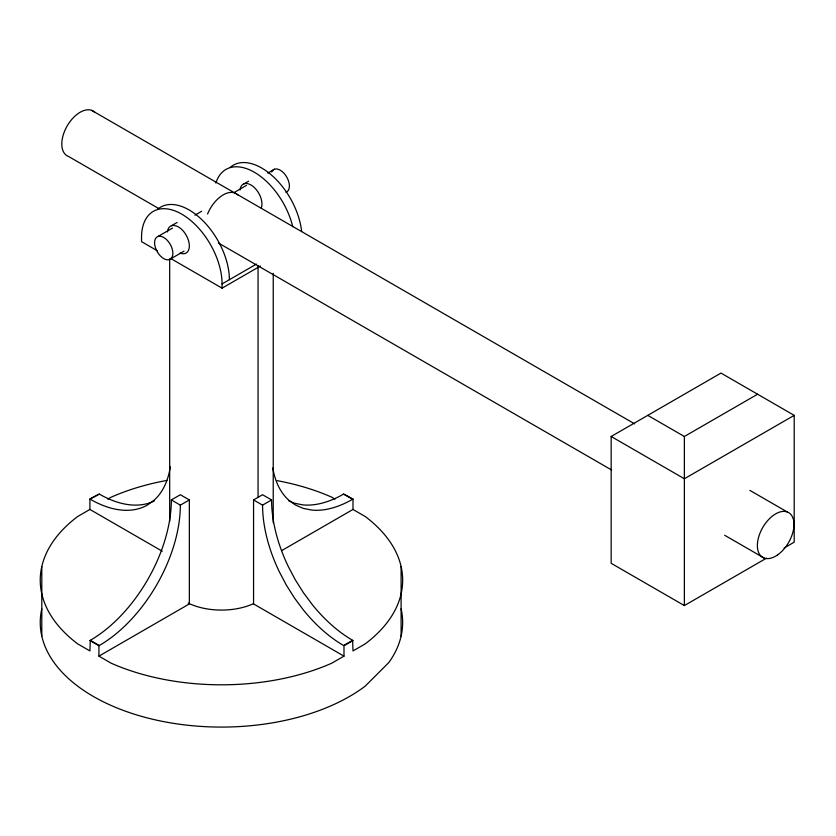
<?xml version="1.0" encoding="UTF-8"?>
<svg xmlns="http://www.w3.org/2000/svg" width="836" height="836" viewBox="0 0 836 836"><rect width="100%" height="100%" fill="white"/><g stroke="black" fill="none" stroke-linecap="round" stroke-linejoin="round"><path stroke-width="1.25" d="M171.474 225.72L177.107 222.47M244.06 183.815L248.574 181.213M157.973 236.483L172.54 228.082M194.955 215.145L201.675 211.257M234.164 192.499L246.495 185.383M267.781 173.094L274.501 169.217M169.468 259.578A12.948 7.472 60 0 0 167.022 240.078A12.948 7.472 60 0 0 154.681 244.446A12.948 7.472 60 0 0 169.468 259.578L184.035 251.166M260.341 266.057L222.073 288.159L222.073 283.926L256.412 264.103M162.257 551.217L89.912 509.448L89.912 499.05L99.285 494.066A114.626 66.18 60 0 0 154.42 500.91M89.912 499.05L99.285 494.066M89.912 509.448L77.696 516.502A181.203 104.615 0 0 0 77.696 643.877L89.912 650.93L90.288 640.324A114.626 66.18 -60 0 0 171.338 499.938L180.346 494.734L189.344 499.938L189.344 603.926L98.92 656.135L98.92 645.737L89.912 640.533M107.813 499.123L111.146 497.19A181.203 104.615 0 0 1 166.928 480.428M98.92 645.737L99.285 645.517A114.626 66.18 -60 0 0 180.346 505.143L189.344 499.938M352.991 640.533L343.983 645.737L343.983 656.135L253.559 603.926L253.559 499.938L262.567 494.734L271.575 499.938A114.626 66.18 60 0 0 288.315 566.578L295.307 579.818L303.28 592.494L312.1 604.386A114.626 66.18 60 0 0 352.625 640.324L352.991 650.93L365.207 643.877A181.203 104.615 0 0 0 365.207 516.502L352.991 509.448L281.784 550.558M253.559 499.938L262.567 505.143L271.575 499.938M288.577 500.733L294.272 503.209L303.092 504.923A114.626 66.18 -60 0 0 343.617 494.066L352.991 499.05L352.991 509.448M272.797 468.003A114.626 66.18 -60 0 0 288.315 499.771L295.307 504.944L303.28 508.413L312.1 510.117A114.626 66.18 -60 0 0 352.625 499.259L352.991 499.05M766.466 558.187L684.37 605.577L611.158 563.307L611.158 436.486L720.987 373.086L794.2 415.356L794.2 542.167L784.116 547.998M647.764 415.356L684.37 436.486L757.594 394.216M262.567 505.143A114.626 66.18 60 0 0 279.318 571.782L286.299 585.022L294.272 597.698L303.092 609.59A114.626 66.18 60 0 0 343.617 645.517L352.625 640.324M343.983 656.135L331.767 663.188A181.203 104.615 0 0 1 111.146 663.188L98.92 656.135M794.2 415.356L684.37 478.756L611.158 436.486M91.605 110.331L634.639 423.852M749.882 490.387L787.167 511.914M158.746 208.54L68.625 156.51A25.885 14.944 -60 0 1 67.486 125.4A25.885 14.944 -60 0 1 94.907 112.432M218.478 243.025L611.659 470.02M724.634 535.249L764.177 558.082M157.199 250.695L141.535 241.656L141.535 237.424A56.952 32.876 60 0 1 181.809 214.183A56.952 32.876 60 0 1 222.073 283.926M170.617 258.449L222.073 288.159M343.617 494.066L352.625 499.259M335.09 499.123L331.767 497.19A181.203 104.615 0 0 0 277.238 480.658M171.338 499.938L180.346 505.143M90.288 640.324L99.285 645.517M684.37 436.486L684.37 605.577M401.102 566.536L401.102 636.123M273.226 273.351L273.226 522.74M258.063 265.754L258.063 497.336M169.677 258.993L169.677 521.434M41.8 566.536L41.8 636.123M401.102 608.807A181.203 104.615 0 0 1 388.865 662.499L365.207 686.147A181.203 104.615 0 0 1 152.11 719.117A181.203 104.615 0 0 1 41.8 608.807M90.288 499.259A114.626 66.18 60 0 0 147.596 504.944L154.587 499.771A114.626 66.18 60 0 0 170.304 466.781M253.569 603.634A51.769 29.887 0 0 1 188.163 603.09M230.245 167.367A56.952 32.876 60 0 1 272.505 175.968A56.952 32.876 60 0 1 301.65 231.52M157.649 209.282A56.952 32.876 60 0 1 202.427 220.244A56.952 32.876 60 0 1 229.398 279.705M215.866 183.032A56.952 32.876 60 0 1 254.102 172.101A56.952 32.876 60 0 1 292.757 226.765M180.064 253.089A15.529 8.966 60 0 0 189.218 243.882A15.529 8.966 60 0 0 176.668 226.065L173.919 225.417A15.529 8.966 60 0 0 167.451 231.927M240.036 190.012A15.529 8.966 60 0 1 253.548 186.825A15.529 8.966 60 0 1 261.208 208.143M207.568 214.037A25.885 14.944 -60 0 1 237.978 195.028M271.71 172.017A12.948 7.472 60 0 1 285.64 175.33A12.948 7.472 60 0 1 285.996 192.301M777.616 554.895A25.885 14.944 -60 0 0 790.469 514.004A25.885 14.944 -60 0 0 758.942 536.095A25.885 14.944 -60 0 0 777.616 554.895"/></g></svg>
